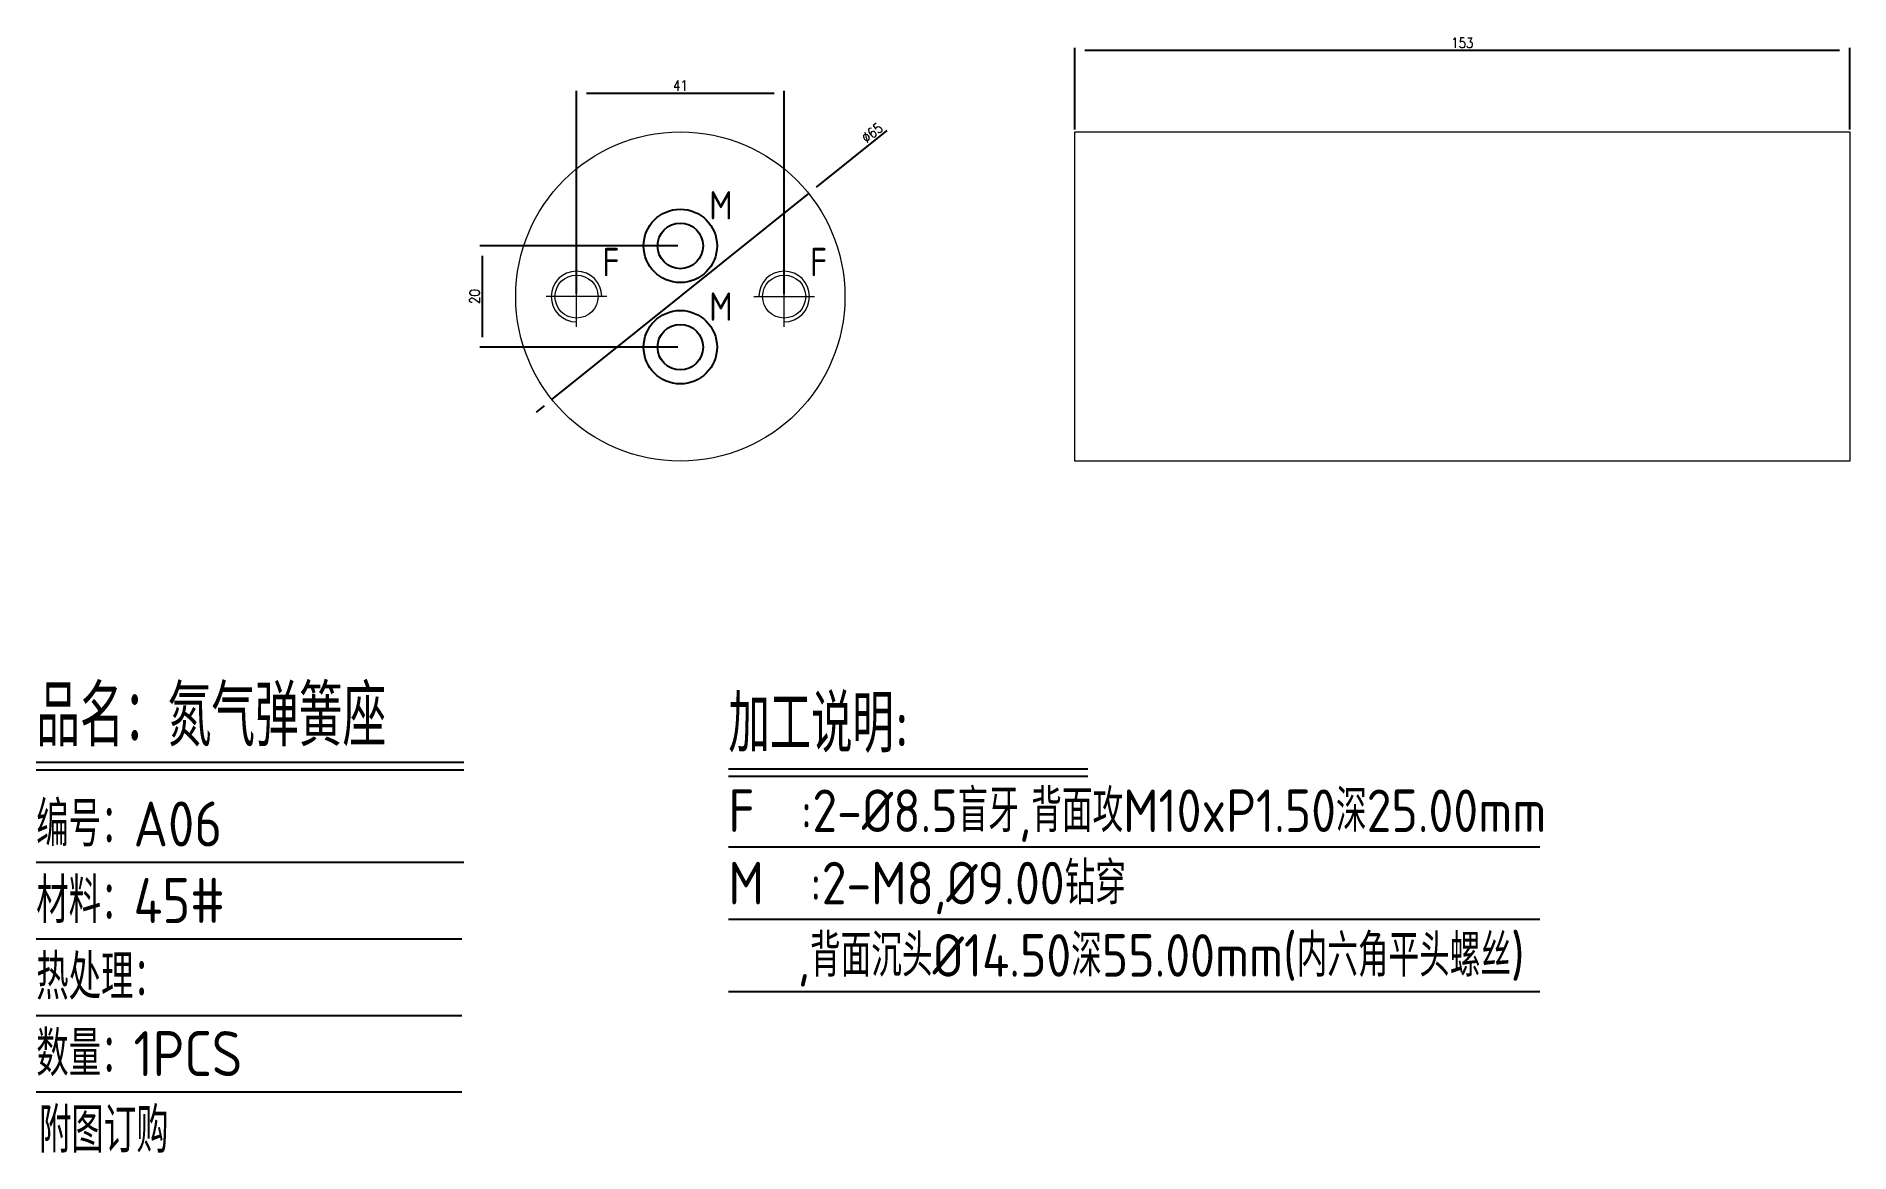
# Model space of a CAD drawing. Header units: millimetres. Extents: x 4027 to 4386, y -1185 to -965.
import ezdxf
from ezdxf.enums import TextEntityAlignment as Align

# ---------------------------------------------------------------- set-up
doc = ezdxf.new("R2010")
doc.units = ezdxf.units.MM
for name, pattern in [('ACAD_ISO03W100', [0]), ('CENTER', [0]), ('DASHED', [0])]:
    doc.linetypes.add(name, pattern=pattern)
for name, color, linetype in [('B2', 255, 'Continuous'), ('B2_O', 40, 'Continuous'), ('DIM', 4, 'Continuous'), ('TEXT', 4, 'Continuous')]:
    doc.layers.add(name, color=color, linetype=linetype)
doc.styles.add('gbenor', font='gbenor.shx', dxfattribs={"bigfont": 'gbcbig.shx'})
doc.styles.get("Standard").update_dxf_attribs({"font": 'txt.shx', "width": 0.85, "bigfont": 'ctxt.shx'})
doc.dimstyles.new('T-2-WX', dxfattribs={"dimtxt": 2, "dimasz": 2, "dimexe": 0.5, "dimexo": 0.5, "dimgap": 0.5, "dimtad": 1, "dimtxsty": 'Standard', "dimblk": 'OPEN30', "dimcen": 0, "dimazin": 3, "dimtfac": 1, "dimtmove": 0, "dimatfit": 3, "dimldrblk": 'OPEN30', "dimlwd": -1, "dimlwe": -1})

# ---------------------------------------------------------------- blocks, each defined once
blk = doc.blocks.new('*D7579')
at = {"layer": 'Defpoints', "color": 0}
for p in [(4232.56, -967.89), (4232.56, -983.96), (4385.56, -983.96)]:
    blk.add_point(p, dxfattribs=at)
at = {"layer": 'DIM', "color": 0}
for p, q in [((4232.56, -983.46), (4232.56, -967.39)), ((4383.56, -967.89), (4234.56, -967.89)), ((4385.56, -983.46), (4385.56, -967.39))]:
    blk.add_line(p, q, dxfattribs=at)
at = {"layer": 'DIM', "color": 0, "insert": (4309.06, -966.39), "char_height": 2, "attachment_point": 5}
blk.add_mtext('153', dxfattribs=at)
blk = doc.blocks.new('_Open30')
blk = doc.blocks.new('*D7580')
at = {"layer": 'Defpoints', "color": 0}
for p in [(4175.16, -976.32), (4134.16, -1016.46), (4175.16, -1016.46)]:
    blk.add_point(p, dxfattribs=at)
at = {"layer": 'DIM', "color": 0}
for p, q in [((4134.16, -1015.96), (4134.16, -975.82)), ((4136.16, -976.32), (4173.16, -976.32)), ((4175.16, -1015.96), (4175.16, -975.82))]:
    blk.add_line(p, q, dxfattribs=at)
at = {"layer": 'DIM', "color": 0, "insert": (4154.66, -974.82), "char_height": 2, "attachment_point": 5}
blk.add_mtext('41', dxfattribs=at)
blk = doc.blocks.new('*D7581')
at = {"layer": 'Defpoints', "color": 0}
for p in [(4154.66, -1006.46), (4115.56, -1026.46), (4154.66, -1026.46)]:
    blk.add_point(p, dxfattribs=at)
at = {"layer": 'DIM', "color": 0}
for p, q in [((4154.16, -1006.46), (4115.06, -1006.46)), ((4115.56, -1008.46), (4115.56, -1024.46)), ((4154.16, -1026.46), (4115.06, -1026.46))]:
    blk.add_line(p, q, dxfattribs=at)
at = {"layer": 'DIM', "color": 0, "insert": (4114.06, -1016.46), "char_height": 2, "attachment_point": 5, "rotation": 90}
blk.add_mtext('20', dxfattribs=at)
blk = doc.blocks.new('*D7582')
at = {"layer": 'Defpoints', "color": 0}
for p in [(4180.01, -996.12), (4129.31, -1036.8)]:
    blk.add_point(p, dxfattribs=at)
at = {"layer": 'DIM', "color": 0}
for p, q in [((4181.57, -994.87), (4195.53, -983.67)), ((4129.31, -1036.8), (4180.01, -996.12)), ((4127.75, -1038.05), (4126.19, -1039.3))]:
    blk.add_line(p, q, dxfattribs=at)
at = {"layer": 'DIM', "color": 0, "insert": (4192.53, -984.15), "char_height": 2, "attachment_point": 5, "rotation": 38.7398}
blk.add_mtext('%%c65', dxfattribs=at)

msp = doc.modelspace()

# ---------------------------------------------------------------- linework, layer by layer
at = {"layer": 'B2', "linetype": 'Continuous', "lineweight": 15}
msp.add_lwpolyline([(4232.557, -1048.962), (4232.557, -983.962), (4385.557, -983.962), (4385.557, -1048.962)], close=True, dxfattribs=at)
msp.add_circle((4154.658, -1016.462), 32.5, dxfattribs=at)
at = {"layer": 'B2_O', "color": 4, "linetype": 'CENTER', "lineweight": 15}
for p, q in [((4134.158, -1022.462), (4134.158, -1010.462)), ((4175.158, -1022.462), (4175.158, -1010.462)), ((4140.158, -1016.462), (4128.158, -1016.462)), ((4169.158, -1016.462), (4181.158, -1016.462))]:
    msp.add_line(p, q, dxfattribs=at)
at = {"layer": 'B2_O', "linetype": 'ACAD_ISO03W100', "ltscale": 3}
for centre in [(4154.658, -1006.462), (4154.658, -1026.462)]:
    msp.add_circle(centre, 7.25, dxfattribs=at)
at = {"layer": 'B2_O'}
for centre in [(4154.658, -1006.462), (4154.658, -1026.462)]:
    msp.add_circle(centre, 4.5, dxfattribs=at)
at = {"layer": 'B2_O', "color": 4, "linetype": 'DASHED', "lineweight": 15}
for centre in [(4134.158, -1016.462), (4175.158, -1016.462)]:
    msp.add_circle(centre, 4.25, dxfattribs=at)
for centre, start, end in [((4134.158, -1016.462), 0, 270), ((4175.158, -1016.462), 270, 180)]:
    msp.add_arc(centre, 5, start, end, dxfattribs=at)
at = {"layer": 'DIM', "color": 4, "linetype": 'Continuous', "lineweight": 25}
for p, q in [((4027.487, -1108.371), (4111.894, -1108.371)), ((4027.487, -1109.927), (4111.894, -1109.927)), ((4027.487, -1128.15), (4111.894, -1128.15)), ((4027.487, -1143.261), (4111.528, -1143.261)), ((4027.487, -1158.373), (4111.528, -1158.373)), ((4027.487, -1173.485), (4111.528, -1173.485))]:
    msp.add_line(p, q, dxfattribs=at)
at = {"layer": 'TEXT', "color": 3}
for p, q in [((4164.161, -1109.704), (4235.125, -1109.704)), ((4164.161, -1111.174), (4235.125, -1111.174)), ((4164.161, -1125.118), (4324.396, -1125.118)), ((4164.161, -1139.398), (4324.396, -1139.398)), ((4164.161, -1153.678), (4324.396, -1153.678))]:
    msp.add_line(p, q, dxfattribs=at)

# ---------------------------------------------------------------- texts
at = {"layer": 'DIM', "color": 3, "linetype": 'Continuous', "lineweight": 25, "style": 'gbenor'}
for s, height, p in [('品名：氮气弹簧座', 12.0004, (4027.487, -1105.26)), ('编号：A06', 8.8892, (4027.487, -1125.038)), ('材料：45#', 8.8892, (4027.487, -1140.15)), ('热处理： ', 8.8892, (4027.487, -1155.262)), ('数量：1PCS', 8.8892, (4027.487, -1170.373)), ('附图订购', 8.8892, (4028.028, -1185.485))]:
    msp.add_text(s, height=height, dxfattribs=at).set_placement(p)
at = {"layer": 'TEXT', "color": 4, "style": 'gbenor'}
for s, p in [('M', (4162.67, -998.45)), ('F', (4140.956, -1009.664)), ('F', (4181.956, -1009.664)), ('M', (4162.67, -1018.45))]:
    msp.add_text(s, height=5.6, dxfattribs=at).set_placement(p, align=Align.MIDDLE_CENTER)
for s, height, p in [('加工说明: ', 11.34, (4164.161, -1106.47)), ('F  :2-%%C8.5盲牙,背面攻M10xP1.50深25.00mm', 8.4, (4164.161, -1122.178)), ('M  :2-M8,%%c9.00钻穿', 8.4, (4164.161, -1136.458)), ('   ,背面沉头%%C14.50深55.00mm(内六角平头螺丝)', 8.4, (4164.161, -1150.738))]:
    msp.add_text(s, height=height, dxfattribs=at).set_placement(p)

# ---------------------------------------------------------------- dimensions: what is measured, and where the dimension line sits
at = {"layer": 'DIM'}
for base, p1, p2, picture, middle in [((4232.557, -967.894, 0), (4385.557, -983.962), (4232.557, -983.962), '*D7579', (4309.057, -966.394, 0)), ((4175.158, -976.324, 0), (4134.158, -1016.462), (4175.158, -1016.462), '*D7580', (4154.658, -974.824, 0))]:
    dim = msp.add_linear_dim(base=base, p1=p1, p2=p2, dimstyle='T-2-WX', dxfattribs=at)
    dim.commit()
    dim.dimension.update_dxf_attribs({"geometry": picture, "text_midpoint": middle})
dim = msp.add_diameter_dim_2p(p1=(4129.308, -1036.8), p2=(4180.008, -996.124), dimstyle='T-2-WX', dxfattribs=at)
dim.commit()
dim.dimension.update_dxf_attribs({"geometry": '*D7582', "text_midpoint": (4193.469, -985.324), "dimtype": 163})
dim = msp.add_linear_dim(base=(4115.557, -1026.462, 0), p1=(4154.658, -1006.462), p2=(4154.658, -1026.462), angle=90, dimstyle='T-2-WX', dxfattribs=at)
dim.commit()
dim.dimension.update_dxf_attribs({"geometry": '*D7581', "text_midpoint": (4114.057, -1016.462, 0)})

doc.saveas('drawing.dxf')
